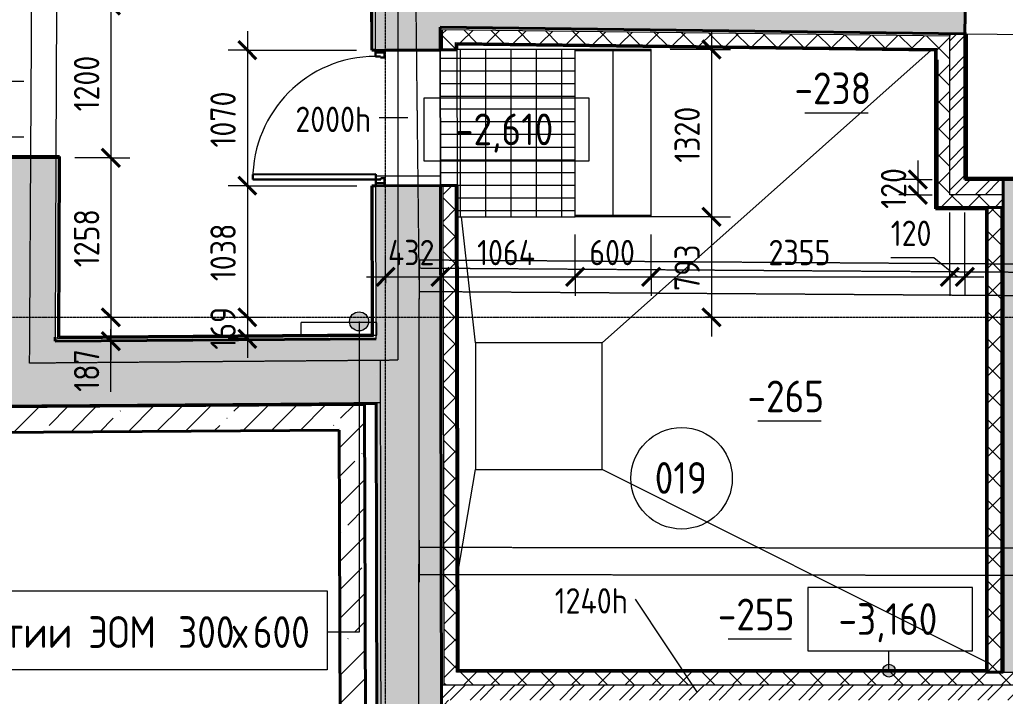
# Model space of a CAD drawing. Header units: millimetres. Extents: x -11886 to 147109, y 276 to 46084.
# Drawn here: x 46522 to 54300, y 10268 to 15604 of the extents above; entities that cross this region are included whole.
import ezdxf

# ---------------------------------------------------------------- set-up
doc = ezdxf.new("R2010")
doc.units = ezdxf.units.MM
doc.linetypes.add('ADSK_Линия сетки', pattern=[25, 20, -2.5, 0, -2.5])
doc.linetypes.add('ADSK_Сверху', pattern=[4.5, 3, -1.5])
for name, color, linetype, lineweight in [('Аннотация', 7, 'Continuous', 20), ('Двери', 7, 'Continuous', 18), ('Каркас', 7, 'Continuous', 18), ('Лестницы', 7, 'Continuous', 18), ('Марки', 7, 'Continuous', 20), ('Марки дверей', 7, 'Continuous', 20), ('Марки помещений', 7, 'Continuous', 20), ('Оси', 7, 'Continuous', 9), ('Отметки', 7, 'Continuous', 9), ('Перекрытие', 7, 'Continuous', 18), ('Перекрытие штриховка', 7, 'Continuous', 18), ('Размеры', 7, 'Continuous', 9), ('Размеры-100', 7, 'Continuous', 9), ('Стены внутренние', 7, 'Continuous', 18), ('Стены наружные', 7, 'Continuous', 18), ('Стены штриховка', 7, 'Continuous', 18)]:
    doc.layers.add(name, color=color, linetype=linetype, lineweight=lineweight)
doc.styles.add('GOST Common_1', font='GOST_Common.ttf', dxfattribs={"width": 0.9, "height": 250})
doc.styles.add('GOST Common_2', font='GOST_Common.ttf', dxfattribs={"width": 0.9, "height": 200})
doc.styles.add('GOST Common_B', font='', dxfattribs={"width": 0.9, "height": 250})
doc.styles.get('GOST Common_B').set_extended_font_data('GOST Common', bold=True)
doc.dimstyles.new('ADSK_Основной_2_мм_Округление_до_1_мм', dxfattribs={"dimscale": 304.8, "dimtxt": 201.142999, "dimasz": 0.463911, "dimexe": 0.492126, "dimexo": 0.492126, "dimgap": 0.098425, "dimtad": 1, "dimdec": 0, "dimdsep": 46, "dimtxsty": 'GOST Common_2', "dimblk1": 'OBLIQUE', "dimblk2": 'OBLIQUE', "dimsah": 1, "dimcen": 0.09, "dimdle": 0.492126, "dimazin": 2, "dimtfac": 1, "dimtdec": 4, "dimtix": 1, "dimtmove": 0, "dimatfit": 3, "dimfxl": 1, "dimtvp": 1, "dimtolj": 1, "dimtzin": 0, "dimlwd": 20, "dimlwe": 20, "dimarcsym": 2})
doc.dimstyles.new('ADSK_Основной_2_мм_Округление_до_1_мм_1', dxfattribs={"dimscale": 304.8, "dimtxt": 201.142999, "dimasz": 0.463911, "dimexe": 0.492126, "dimexo": 0.492126, "dimgap": 0.098425, "dimtad": 1, "dimdec": 0, "dimdsep": 46, "dimtxsty": 'GOST Common_2', "dimblk1": 'OBLIQUE', "dimblk2": 'OBLIQUE', "dimsah": 1, "dimcen": 0.09, "dimdle": 0.492126, "dimazin": 2, "dimtfac": 1, "dimtdec": 4, "dimtix": 1, "dimtmove": 1, "dimatfit": 3, "dimfxl": 1, "dimtvp": 1, "dimtolj": 1, "dimtzin": 0, "dimlwd": 20, "dimlwe": 20, "dimarcsym": 2})
pattern_1 = [(45, (0, 0), (-106.066, 106.066), []), (135, (0, 0), (-106.066, -106.066), [])]
pattern_2 = [(45, (0, 0), (-117.8655, 117.8655), []), (45, (78.58, 0), (-117.8655, 117.8655), [])]
pattern_3 = [(45, (0, 0), (-224.5064, 224.5064), []), (45, (224.5, 0), (-224.5064, 224.5064), [396.875, -79.375, 3.353, -76.022])]

# ---------------------------------------------------------------- blocks, each defined once
blk = doc.blocks.new('Балки подвала1 - Балки подвала-787333-00 План подвала кладочный')
at = {"layer": 'Каркас', "color": 253, "linetype": 'ADSK_Сверху', "true_color": 0xaaaaaa}
for p, q in [((49676.2, 13707.9), (49675.7, 13643.3)), ((55703.9, 13666.8), (49676.2, 13707.9)), ((49675.7, 13643.3), (49674.5, 13461.5)), ((55831.2, 13601.4), (49675.7, 13643.3)), ((49674.5, 13461.5), (49674.1, 13397)), ((49674.5, 13461.5), (55830, 13419.6)), ((49673.8, 11441.2), (49673.5, 11229.3)), ((49673.9, 11498.5), (49673.8, 11441.2)), ((55829.4, 11433.1), (49673.8, 11441.2)), ((49673.5, 11229.3), (49673.4, 11169.3)), ((49673.5, 11229.3), (55829.1, 11221.2))]:
    blk.add_line(p, q, dxfattribs=at)
blk = doc.blocks.new('AC_Дверь_Однопольная - Д-10п 1070х2000h-2369777-00 План подвала кладочный')
at = {"layer": 'Двери', "lineweight": 30}
for p, q in [((-485, 1225), (-445, 1225)), ((-485, 255), (-485, 1225)), ((-445, 1225), (-445, 255)), ((-535, 255), (-515, 255)), ((-535, 185), (-535, 255)), ((-515, 255), (-485, 255)), ((-515, 185), (-515, 255)), ((-515, 255), (-515, 185)), ((-445, 255), (-485, 255)), ((-485, 255), (-485, 215)), ((485, 255), (515, 255)), ((485, 215), (485, 255)), ((515, 255), (515, 185)), ((515, 255), (535, 255)), ((515, 185), (515, 255)), ((535, 255), (535, 185)), ((-515, 185), (-535, 185)), ((-475, 185), (-515, 185)), ((-485, 215), (-475, 215)), ((-475, 215), (-475, 185)), ((475, 215), (485, 215)), ((475, 185), (475, 215)), ((515, 185), (475, 185)), ((535, 185), (515, 185))]:
    blk.add_line(p, q, dxfattribs=at)
at = {"layer": 'Двери'}
blk.add_arc((-485, 255), 970, 0, 90, dxfattribs=at)
blk = doc.blocks.new('ADSK_Марка_Помещение_ОдноЗначение - Номер-247393-00 План подвала кладочный')
at = {"layer": 'Марки помещений'}
blk.add_circle((0, 0), 4, dxfattribs=at)
blk = doc.blocks.new('ADSK_Марка_Перекрытие - Отметка низа-2041711-00 План подвала кладочный')
at = {"layer": 'Марки'}
blk.add_line((-2.5, 0), (2.5, 0), dxfattribs=at)
blk = doc.blocks.new('Высотные отметки - Рамка-5093-00 План подвала кладочный')
at = {"layer": 'Аннотация'}
for p, q in [((-6.5, 0), (-6.5, 5)), ((-6.5, 5), (6.5, 5)), ((6.5, 5), (6.5, 0)), ((6.5, 0), (-6.5, 0))]:
    blk.add_line(p, q, dxfattribs=at)
blk = doc.blocks.new('DIMBLOCK105-00 План подвала кладочный')
at = {"layer": 'Размеры-100', "lineweight": 20}
for p, q in [((47241.5, 15864.7), (47241.5, 14514.7)), ((47241.5, 15714.7), (46961.4, 15714.7)), ((47241.5, 15714.7), (47391.5, 15714.7)), ((47241.5, 14514.7), (46956.9, 14514.7)), ((47241.5, 14514.7), (47391.5, 14514.7))]:
    blk.add_line(p, q, dxfattribs=at)
at = {"layer": 'Размеры-100', "lineweight": 40}
for p, q in [((47241.5, 15714.7), (47170.8, 15785.4)), ((47241.5, 15714.7), (47312.2, 15644)), ((47241.5, 14514.7), (47170.8, 14585.4)), ((47241.5, 14514.7), (47312.2, 14444))]:
    blk.add_line(p, q, dxfattribs=at)
at = {"layer": 'Размеры-100', "color": 0, "lineweight": 20, "insert": (46950.1, 14881.1), "char_height": 200, "width": 560.473, "attachment_point": 1, "rotation": 90, "line_spacing_factor": 1.022761, "style": 'GOST Common_2'}
blk.add_mtext('1200', dxfattribs=at)
blk = doc.blocks.new('_Oblique')
at = {"color": 0, "linetype": 'ByBlock', "lineweight": -2}
blk.add_line((-0.5, -0.5), (0.5, 0.5), dxfattribs=at)
blk = doc.blocks.new('DIMBLOCK106-00 План подвала кладочный')
at = {"layer": 'Размеры-100', "lineweight": 40}
for p, q in [((47241.5, 14514.7), (47170.8, 14585.4)), ((47241.5, 14514.7), (47312.2, 14444)), ((47241.5, 13256.8), (47170.8, 13327.5)), ((47241.5, 13256.8), (47312.2, 13186.1))]:
    blk.add_line(p, q, dxfattribs=at)
at = {"layer": 'Размеры-100', "lineweight": 20}
for p, q in [((47241.5, 14514.7), (46956.9, 14514.7)), ((47241.5, 14514.7), (47241.5, 13256.8)), ((47241.5, 14514.7), (47391.5, 14514.7)), ((47241.5, 13256.8), (47191.5, 13256.8)), ((47241.5, 13256.8), (47391.5, 13256.8))]:
    blk.add_line(p, q, dxfattribs=at)
at = {"layer": 'Размеры-100', "color": 0, "lineweight": 20, "insert": (46950.1, 13652.2), "char_height": 200, "width": 560.473, "attachment_point": 1, "rotation": 90, "line_spacing_factor": 1.022761, "style": 'GOST Common_2'}
blk.add_mtext('1258', dxfattribs=at)
blk = doc.blocks.new('DIMBLOCK107-00 План подвала кладочный')
at = {"layer": 'Размеры-100', "lineweight": 40}
for p, q in [((47241.5, 13256.8), (47170.8, 13327.5)), ((47241.5, 13256.8), (47312.2, 13186.1)), ((47241.5, 13069.4), (47170.8, 13140.1)), ((47241.5, 13069.4), (47312.2, 12998.7))]:
    blk.add_line(p, q, dxfattribs=at)
at = {"layer": 'Размеры-100', "lineweight": 20}
for p, q in [((47241.5, 13256.8), (47191.5, 13256.8)), ((47241.5, 13256.8), (47241.5, 12919.4)), ((47241.5, 13256.8), (47391.5, 13256.8)), ((47241.5, 13011), (47241.5, 13163.1)), ((47241.5, 13069.4), (46951.4, 13069.4)), ((47241.5, 13069.4), (47391.5, 13069.4)), ((47241.5, 12670.1), (47241.5, 13011))]:
    blk.add_line(p, q, dxfattribs=at)
at = {"layer": 'Размеры-100', "color": 0, "lineweight": 20, "insert": (46950.1, 12670.1), "char_height": 200, "width": 409.104, "attachment_point": 1, "rotation": 90, "line_spacing_factor": 1.022761, "style": 'GOST Common_2'}
blk.add_mtext('187', dxfattribs=at)
blk = doc.blocks.new('DIMBLOCK108-00 План подвала кладочный')
at = {"layer": 'Размеры-100', "lineweight": 20}
for p, q in [((48318.5, 15514.5), (48318.5, 14294.9)), ((48318.5, 15364.5), (48168.5, 15364.5)), ((48318.5, 15364.5), (49180.1, 15364.5)), ((48318.5, 14294.9), (48168.5, 14294.9)), ((48318.5, 14294.9), (49182, 14294.9))]:
    blk.add_line(p, q, dxfattribs=at)
at = {"layer": 'Размеры-100', "lineweight": 40}
for p, q in [((48318.5, 15364.5), (48247.8, 15435.2)), ((48318.5, 15364.5), (48389.2, 15293.8)), ((48318.5, 14294.9), (48247.8, 14365.6)), ((48318.5, 14294.9), (48389.2, 14224.2))]:
    blk.add_line(p, q, dxfattribs=at)
at = {"layer": 'Размеры-100', "color": 0, "lineweight": 20, "insert": (48027.1, 14596.2), "char_height": 200, "width": 560.473, "attachment_point": 1, "rotation": 90, "line_spacing_factor": 1.022761, "style": 'GOST Common_2'}
blk.add_mtext('1070', dxfattribs=at)
blk = doc.blocks.new('DIMBLOCK109-00 План подвала кладочный')
at = {"layer": 'Размеры-100', "lineweight": 40}
for p, q in [((48318.5, 14294.9), (48247.8, 14365.6)), ((48318.5, 14294.9), (48389.2, 14224.2)), ((48318.5, 13256.8), (48247.8, 13327.5)), ((48318.5, 13256.8), (48389.2, 13186.1))]:
    blk.add_line(p, q, dxfattribs=at)
at = {"layer": 'Размеры-100', "lineweight": 20}
for p, q in [((48318.5, 14294.9), (48168.5, 14294.9)), ((48318.5, 14294.9), (48318.5, 13256.8)), ((48318.5, 14294.9), (49182, 14294.9)), ((48318.5, 13256.8), (48268.5, 13256.8)), ((48318.5, 13256.8), (48468.5, 13256.8))]:
    blk.add_line(p, q, dxfattribs=at)
at = {"layer": 'Размеры-100', "color": 0, "lineweight": 20, "insert": (48027.1, 13542.3), "char_height": 200, "width": 560.473, "attachment_point": 1, "rotation": 90, "line_spacing_factor": 1.022761, "style": 'GOST Common_2'}
blk.add_mtext('1038', dxfattribs=at)
blk = doc.blocks.new('DIMBLOCK110-00 План подвала кладочный')
at = {"layer": 'Размеры-100', "lineweight": 40}
for p, q in [((48318.5, 13256.8), (48247.8, 13327.5)), ((48318.5, 13256.8), (48389.2, 13186.1)), ((48318.5, 13087.7), (48247.8, 13158.4)), ((48318.5, 13087.7), (48389.2, 13017))]:
    blk.add_line(p, q, dxfattribs=at)
at = {"layer": 'Размеры-100', "lineweight": 20}
for p, q in [((48318.5, 13256.8), (48268.5, 13256.8)), ((48318.5, 13256.8), (48318.5, 12937.7)), ((48318.5, 13256.8), (48468.5, 13256.8)), ((48318.5, 13087.7), (48168.5, 13087.7)), ((48318.5, 13087.7), (49184.5, 13087.7))]:
    blk.add_line(p, q, dxfattribs=at)
at = {"layer": 'Размеры-100', "color": 0, "lineweight": 20, "insert": (48027.1, 13001.8), "char_height": 200, "width": 409.104, "attachment_point": 1, "rotation": 90, "line_spacing_factor": 1.022761, "style": 'GOST Common_2'}
blk.add_mtext('169', dxfattribs=at)
blk = doc.blocks.new('DIMBLOCK111-00 План подвала кладочный')
at = {"layer": 'Размеры-100', "lineweight": 20}
for p, q in [((49842, 13576.4), (49842, 14146)), ((49409.9, 13576.4), (49409.9, 13726.4)), ((49259.9, 13576.4), (49842, 13576.4)), ((49409.9, 13576.4), (49409.9, 13526.3)), ((49842, 13576.4), (49842, 13426.4))]:
    blk.add_line(p, q, dxfattribs=at)
at = {"layer": 'Размеры-100', "lineweight": 40}
for p, q in [((49409.9, 13576.4), (49480.6, 13647.1)), ((49842, 13576.4), (49912.7, 13647.1)), ((49409.9, 13576.4), (49339.2, 13505.7)), ((49842, 13576.4), (49771.3, 13505.7))]:
    blk.add_line(p, q, dxfattribs=at)
at = {"layer": 'Размеры-100', "color": 0, "lineweight": 20, "insert": (49428.2, 13867.7), "char_height": 200, "width": 474.561, "attachment_point": 1, "line_spacing_factor": 1.022761, "style": 'GOST Common_2'}
blk.add_mtext('432', dxfattribs=at)
blk = doc.blocks.new('DIMBLOCK112-00 План подвала кладочный')
at = {"layer": 'Размеры-100', "lineweight": 20}
for p, q in [((49842, 13576.4), (49842, 14146)), ((50906.1, 13576.4), (50906.1, 13909.5)), ((49842, 13576.4), (50906.1, 13576.4)), ((49842, 13576.4), (49842, 13426.4)), ((50906.1, 13576.4), (50906.1, 13426.4))]:
    blk.add_line(p, q, dxfattribs=at)
at = {"layer": 'Размеры-100', "lineweight": 40}
for p, q in [((49842, 13576.4), (49912.7, 13647.1)), ((50906.1, 13576.4), (50976.8, 13647.1)), ((49842, 13576.4), (49771.3, 13505.7)), ((50906.1, 13576.4), (50835.4, 13505.7))]:
    blk.add_line(p, q, dxfattribs=at)
at = {"layer": 'Размеры-100', "color": 0, "lineweight": 20, "insert": (50132, 13867.7), "char_height": 200, "width": 580.928, "attachment_point": 1, "line_spacing_factor": 1.022761, "style": 'GOST Common_2'}
blk.add_mtext('1064', dxfattribs=at)
blk = doc.blocks.new('DIMBLOCK113-00 План подвала кладочный')
at = {"layer": 'Размеры-100', "lineweight": 20}
for p, q in [((50906.1, 13576.4), (50906.1, 13909.5)), ((51506.1, 13576.4), (51506.1, 13909.5)), ((50906.1, 13576.4), (51506.1, 13576.4)), ((50906.1, 13576.4), (50906.1, 13426.4)), ((51506.1, 13576.4), (51506.1, 13426.4))]:
    blk.add_line(p, q, dxfattribs=at)
at = {"layer": 'Размеры-100', "lineweight": 40}
for p, q in [((50906.1, 13576.4), (50976.8, 13647.1)), ((51506.1, 13576.4), (51576.8, 13647.1)), ((50906.1, 13576.4), (50835.4, 13505.7)), ((51506.1, 13576.4), (51435.4, 13505.7))]:
    blk.add_line(p, q, dxfattribs=at)
at = {"layer": 'Размеры-100', "color": 0, "lineweight": 20, "insert": (51016.9, 13867.7), "char_height": 200, "width": 454.106, "attachment_point": 1, "line_spacing_factor": 1.022761, "style": 'GOST Common_2'}
blk.add_mtext('600', dxfattribs=at)
blk = doc.blocks.new('DIMBLOCK114-00 План подвала кладочный')
at = {"layer": 'Размеры-100', "lineweight": 20}
for p, q in [((53861.4, 13576.4), (53861.4, 14083.3)), ((51506.1, 13576.4), (51506.1, 13909.5)), ((51506.1, 13576.4), (53861.4, 13576.4)), ((51506.1, 13576.4), (51506.1, 13426.4)), ((53861.4, 13576.4), (53861.4, 13426.4))]:
    blk.add_line(p, q, dxfattribs=at)
at = {"layer": 'Размеры-100', "lineweight": 40}
for p, q in [((51506.1, 13576.4), (51576.8, 13647.1)), ((53861.4, 13576.4), (53932.1, 13647.1)), ((51506.1, 13576.4), (51435.4, 13505.7)), ((53861.4, 13576.4), (53790.7, 13505.7))]:
    blk.add_line(p, q, dxfattribs=at)
at = {"layer": 'Размеры-100', "color": 0, "lineweight": 20, "insert": (52431.5, 13867.7), "char_height": 200, "width": 605.475, "attachment_point": 1, "line_spacing_factor": 1.022761, "style": 'GOST Common_2'}
blk.add_mtext('2355', dxfattribs=at)
blk = doc.blocks.new('DIMBLOCK115-00 План подвала кладочный')
at = {"layer": 'Размеры-100', "lineweight": 20}
for p, q in [((53861.4, 13576.4), (53861.4, 14083.3)), ((53981.4, 13576.4), (53981.4, 14083.3)), ((53396.2, 13728.1), (53737.1, 13728.1)), ((53737.1, 13728.1), (53921.4, 13576.4)), ((53861.4, 13576.4), (54131.4, 13576.4)), ((53861.4, 13576.4), (53861.4, 13426.4)), ((53981.4, 13576.4), (53981.4, 13426.4))]:
    blk.add_line(p, q, dxfattribs=at)
at = {"layer": 'Размеры-100', "lineweight": 40}
for p, q in [((53861.4, 13576.4), (53932.1, 13647.1)), ((53981.4, 13576.4), (54052.1, 13647.1)), ((53861.4, 13576.4), (53790.7, 13505.7)), ((53981.4, 13576.4), (53910.7, 13505.7))]:
    blk.add_line(p, q, dxfattribs=at)
at = {"layer": 'Размеры-100', "color": 0, "lineweight": 20, "insert": (53396.2, 14019.5), "char_height": 200, "width": 409.104, "attachment_point": 1, "line_spacing_factor": 1.022761, "style": 'GOST Common_2'}
blk.add_mtext('120', dxfattribs=at)
blk = doc.blocks.new('DIMBLOCK116-00 План подвала кладочный')
at = {"layer": 'Размеры-100', "lineweight": 20}
for p, q in [((51980.6, 15519.5), (51980.6, 14049.5)), ((51980.6, 15369.5), (51656.1, 15369.5)), ((51980.6, 15369.5), (52130.6, 15369.5)), ((51980.6, 14049.5), (51056.1, 14049.5)), ((51980.6, 14049.5), (52130.6, 14049.5))]:
    blk.add_line(p, q, dxfattribs=at)
at = {"layer": 'Размеры-100', "lineweight": 40}
for p, q in [((51980.6, 15369.5), (51909.9, 15440.2)), ((51980.6, 15369.5), (52051.3, 15298.8)), ((51980.6, 14049.5), (51909.9, 14120.2)), ((51980.6, 14049.5), (52051.3, 13978.8))]:
    blk.add_line(p, q, dxfattribs=at)
at = {"layer": 'Размеры-100', "color": 0, "lineweight": 20, "insert": (51689.2, 14476), "char_height": 200, "width": 560.473, "attachment_point": 1, "rotation": 90, "line_spacing_factor": 1.022761, "style": 'GOST Common_2'}
blk.add_mtext('1320', dxfattribs=at)
blk = doc.blocks.new('DIMBLOCK117-00 План подвала кладочный')
at = {"layer": 'Размеры-100', "lineweight": 40}
for p, q in [((51980.6, 14049.5), (51909.9, 14120.2)), ((51980.6, 14049.5), (52051.3, 13978.8)), ((51980.6, 13256.8), (51909.9, 13327.5)), ((51980.6, 13256.8), (52051.3, 13186.1))]:
    blk.add_line(p, q, dxfattribs=at)
at = {"layer": 'Размеры-100', "lineweight": 20}
for p, q in [((51980.6, 14049.5), (51056.1, 14049.5)), ((51980.6, 14049.5), (51980.6, 13106.8)), ((51980.6, 14049.5), (52130.6, 14049.5)), ((51980.6, 13256.8), (51930.6, 13256.8)), ((51980.6, 13256.8), (52130.6, 13256.8))]:
    blk.add_line(p, q, dxfattribs=at)
at = {"layer": 'Размеры-100', "color": 0, "lineweight": 20, "insert": (51689.2, 13464), "char_height": 200, "width": 454.106, "attachment_point": 1, "rotation": 90, "line_spacing_factor": 1.022761, "style": 'GOST Common_2'}
blk.add_mtext('793', dxfattribs=at)
blk = doc.blocks.new('DIMBLOCK121-00 План подвала кладочный')
at = {"layer": 'Размеры-100', "lineweight": 20}
for p, q in [((53609.6, 14493.3), (53609.6, 14223.3)), ((53609.6, 14343.3), (53459.6, 14343.3)), ((53609.6, 14343.3), (53721.4, 14343.3)), ((53609.6, 14223.3), (53459.6, 14223.3)), ((53609.6, 14223.3), (53721.4, 14223.3))]:
    blk.add_line(p, q, dxfattribs=at)
at = {"layer": 'Размеры-100', "lineweight": 40}
for p, q in [((53609.6, 14343.3), (53538.9, 14414)), ((53609.6, 14343.3), (53680.3, 14272.6)), ((53609.6, 14223.3), (53538.9, 14294)), ((53609.6, 14223.3), (53680.3, 14152.6))]:
    blk.add_line(p, q, dxfattribs=at)
at = {"layer": 'Размеры-100', "color": 0, "lineweight": 20, "insert": (53318.2, 14112.8), "char_height": 200, "width": 409.104, "attachment_point": 1, "rotation": 90, "line_spacing_factor": 1.022761, "style": 'GOST Common_2'}
blk.add_mtext('120', dxfattribs=at)

msp = doc.modelspace()

# ---------------------------------------------------------------- hatches: boundary and pattern name
at = {"layer": 'Аннотация', "lineweight": 9}
h = msp.add_hatch(color=256, dxfattribs=at)
edge = h.paths.add_edge_path()
edge.add_arc((49199.98, 13225.07), 75, 0, 360)
at = {"layer": 'Отметки'}
h = msp.add_hatch(color=256, dxfattribs=at)
edge = h.paths.add_edge_path()
edge.add_arc((53381, 10470.22), 50, 0, 360)
at = {"layer": 'Перекрытие штриховка', "lineweight": 9}
h = msp.add_hatch(dxfattribs=at)
h.set_pattern_fill('FP_5', color=256, style=0, pattern_type=2)
h.set_pattern_definition([(0, (0, 0), (0, 100), []), (90, (0, 0), (-200, 1e-14), [])])
h.paths.add_polyline_path([(50906.12, 14049.54), (50906.12, 15369.61), (49971.74, 15369.61), (49971.65, 15366.28), (49839.75, 15366), (49842, 14296), (49974, 14296.28), (49974.52, 14049.54), (49982.05, 14049.54)])
at = {"layer": 'Стены внутренние', "true_color": 0xc0c0c0}
h = msp.add_hatch(color=9, dxfattribs=at)
h.paths.add_polyline_path([(46291.41, 13065.71), (46801.42, 13069.4), (46806.88, 14514.68), (46296.89, 14516.6), (46295.97, 14274.62)])
h.paths.add_polyline_path([(46811.41, 15714.67), (46828.6, 20264.72), (46318.61, 20267.93), (46301.42, 15716.59), (46671.57, 15715.2)])
h = msp.add_hatch(color=9, dxfattribs=at)
h.paths.add_polyline_path([(49852.95, 9094.22), (49842, 14296), (49332, 14294.93), (49342.95, 9094.22)])
h.paths.add_polyline_path([(49329.75, 15364.93), (49839.75, 15366), (49829.48, 20245.85), (49319.47, 20249.06), (49329.24, 15604.62)])
h = msp.add_hatch(color=9, dxfattribs=at)
h.paths.add_polyline_path([(55668.73, 15472.71), (55668.73, 15852.74), (55119.48, 15859.6), (55114.74, 15479.63), (55665.45, 15472.75)])
h.paths.add_polyline_path([(53981.57, 15493.77), (53986.31, 15873.74), (49838.57, 15925.49), (49839.37, 15545.45), (53955.15, 15494.1)])
at = {"layer": 'Стены внутренние', "lineweight": 9}
h = msp.add_hatch(dxfattribs=at)
h.set_pattern_fill('FP_1', color=256, style=0, pattern_type=2)
h.set_pattern_definition(pattern_1)
h.paths.add_polyline_path([(53761.39, 15376.5), (53761.39, 15476.51), (49859.41, 15525.2), (49859.62, 15425.19), (53751.39, 15376.63)])
h = msp.add_hatch(dxfattribs=at)
h.set_pattern_fill('FP_3', color=256, style=0, pattern_type=2)
h.set_pattern_definition(pattern_2)
h.paths.add_polyline_path([(53861.39, 14343.28), (53981.39, 14343.28), (53981.39, 15493.77), (53861.39, 15495.27), (53861.39, 14939.62)])
h = msp.add_hatch(dxfattribs=at)
h.set_pattern_fill('FP_1', color=256, style=0, pattern_type=2)
h.set_pattern_definition(pattern_1)
h.paths.add_polyline_path([(49872.91, 9114.22), (49972.91, 9114.22), (49970.54, 10238.22), (49870.54, 10238.22), (49872.88, 9126.22)])
h.paths.add_polyline_path([(49870.29, 10358.22), (49970.29, 10358.22), (49962, 14296.26), (49862, 14296.05), (49867.64, 11614.63)])
h.paths.add_polyline_path([(49859.75, 15366.04), (49959.75, 15366.25), (49959.62, 15423.94), (49859.62, 15425.19), (49859.65, 15413.19)])
h = msp.add_hatch(dxfattribs=at)
h.set_pattern_fill('FP_1', color=256, style=0, pattern_type=2)
h.set_pattern_definition(pattern_1)
h.paths.add_polyline_path([(53861.39, 14223.28), (53861.39, 15475.26), (53761.39, 15476.51), (53761.39, 14223.28)])
h = msp.add_hatch(dxfattribs=at)
h.set_pattern_fill('FP_3', color=256, style=0, pattern_type=2)
h.set_pattern_definition(pattern_2)
h.paths.add_polyline_path([(53861.39, 14223.28), (54284.14, 14223.28), (54284.14, 14343.28), (53861.39, 14343.28), (53861.39, 14274.62)])
at = {"layer": 'Стены внутренние', "true_color": 0xc0c0c0}
msp.add_hatch(color=9, dxfattribs=at).paths.add_polyline_path([(54404.14, 10458.22), (54404.14, 14343.27), (54284.14, 14343.27), (54284.14, 10458.22)])
at = {"layer": 'Стены внутренние', "lineweight": 9}
h = msp.add_hatch(dxfattribs=at)
h.set_pattern_fill('FP_1', color=256, style=0, pattern_type=2)
h.set_pattern_definition(pattern_1)
h.paths.add_polyline_path([(53955.15, 14123.28), (54284.14, 14123.28), (54284.14, 14223.28), (53761.39, 14223.28), (53761.39, 14123.28)])
h = msp.add_hatch(dxfattribs=at)
h.set_pattern_fill('FP_1', color=256, style=0, pattern_type=2)
h.set_pattern_definition(pattern_1)
h.paths.add_polyline_path([(54264.14, 10458.22), (54264.14, 14123.28), (54164.14, 14123.28), (54164.14, 10458.22), (54240.2, 10458.22)])
at = {"layer": 'Стены внутренние', "true_color": 0xc0c0c0}
h = msp.add_hatch(color=9, dxfattribs=at)
h.paths.add_polyline_path([(39405.9, 12505.95), (39406.09, 12505.96), (39402.35, 12944.63)])
h.paths.add_polyline_path([(40606.06, 12514.62), (49335.61, 12577.69), (49334.54, 13087.7), (42208.77, 13036.22), (42209.32, 12893.97), (40707.42, 12828.86), (40704.42, 13025.35), (40602.38, 13024.61), (40602.96, 12944.63)])
at = {"layer": 'Стены внутренние', "lineweight": 9}
h = msp.add_hatch(dxfattribs=at)
h.set_pattern_fill('FP_1', color=256, style=0, pattern_type=2)
h.set_pattern_definition(pattern_1)
h.paths.add_polyline_path([(54240.2, 10358.22), (55648.73, 10358.22), (55648.73, 10458.22), (49970.08, 10458.22), (49970.29, 10358.22), (53955.15, 10358.22)])
h = msp.add_hatch(dxfattribs=at)
h.set_pattern_fill('FP_3', color=256, style=0, pattern_type=2)
h.set_pattern_definition(pattern_2)
h.paths.add_polyline_path([(55668.73, 10238.22), (55668.73, 10358.22), (49850.29, 10358.22), (49850.54, 10238.22), (55665.45, 10238.22)])
at = {"layer": 'Стены наружные', "lineweight": 9}
h = msp.add_hatch(dxfattribs=at)
h.set_pattern_fill('FP_2', color=256, style=0, pattern_type=2)
h.set_pattern_definition(pattern_3)
h.paths.add_polyline_path([(42576.14, 12326.23), (49043.39, 12366.97), (49042.66, 12566.97), (42574.88, 12526.22)])
h = msp.add_hatch(dxfattribs=at)
h.set_pattern_fill('FP_2', color=256, style=0, pattern_type=2)
h.set_pattern_definition(pattern_3)
h.paths.add_polyline_path([(49054.49, 9319.96), (49254.49, 9320.68), (49242.66, 12568.23), (49042.66, 12566.97), (49053.4, 9619.63)])

# ---------------------------------------------------------------- linework, layer by layer
at = {"layer": 'Аннотация', "lineweight": 9}
for p, q in [((49199.98, 13225.07), (49199.98, 10774.62)), ((49199.98, 10774.62), (48949.77, 10774.62))]:
    msp.add_line(p, q, dxfattribs=at)
at = {"layer": 'Аннотация', "lineweight": 9, "flags": 128}
msp.add_lwpolyline([(43332.67, 11100.19), (48949.77, 11100.19), (48949.77, 10477.19), (43332.67, 10477.19)], close=True, dxfattribs=at)
at = {"layer": 'Аннотация', "lineweight": 9}
msp.add_circle((49199.98, 13225.07), 75, dxfattribs=at)
at = {"layer": 'Лестницы'}
for p, q in [((51506.12, 15369.54), (50906.12, 15369.54)), ((51206.12, 15359.54), (50906.12, 15359.54)), ((51506.12, 15359.54), (51206.12, 15359.54)), ((51206.12, 14059.54), (51206.12, 15359.54)), ((51206.12, 14059.54), (51206.12, 15359.54)), ((51506.12, 15359.54), (51506.12, 15369.54)), ((51506.12, 14059.54), (51506.12, 15359.54)), ((51506.12, 14059.54), (51506.12, 15359.54)), ((51206.12, 14059.54), (50906.12, 14059.54)), ((51506.12, 14049.54), (50906.12, 14049.54)), ((51506.12, 14059.54), (51206.12, 14059.54)), ((51506.12, 14049.54), (51506.12, 14059.54))]:
    msp.add_line(p, q, dxfattribs=at)
at = {"layer": 'Марки дверей'}
for p, q in [((46554.15, 15115.64), (46284.57, 15115.64)), ((49585.87, 14830.47), (49358.23, 14830.47)), ((51871.64, 10298.22), (51381.26, 11033.31))]:
    msp.add_line(p, q, dxfattribs=at)
at = {"layer": 'Оси', "linetype": 'ADSK_Линия сетки'}
for p, q in [((49409.91, 1075.56), (49409.91, 44534.79)), ((-11086.22, 13256.79), (57141.72, 13256.79))]:
    msp.add_line(p, q, dxfattribs=at)
at = {"layer": 'Отметки', "lineweight": 20}
for p, q in [((53381, 10625.39), (53390.66, 10625.39)), ((53381, 10470.22), (53381, 10625.39))]:
    msp.add_line(p, q, dxfattribs=at)
at = {"layer": 'Отметки'}
msp.add_circle((53381, 10470.22), 50, dxfattribs=at)
at = {"layer": 'Перекрытие', "color": 9, "linetype": 'ADSK_Сверху', "true_color": 0xc2c2c2}
for p, q in [((46600.41, 12894.99), (46644.37, 20445.55)), ((49510.03, 20420.45), (49505.58, 12918.17)), ((49675.13, 13552.43), (49650.35, 15737.83)), ((49671.13, 9042.3), (49675, 13404.18)), ((48739.69, 13216.86), (48739.69, 13112.05)), ((49339.69, 13216.86), (48739.69, 13216.86)), ((49339.69, 13116.83), (49339.69, 13216.86)), ((48739.69, 13112.05), (49339.69, 13116.83)), ((49505.58, 12918.17), (46600.41, 12894.99))]:
    msp.add_line(p, q, dxfattribs=at)
at = {"layer": 'Перекрытие', "color": 136, "true_color": 0x008080}
for p, q in [((53987.39, 15493.69), (53981.57, 15493.77)), ((53993.39, 15493.62), (55114.68, 15479.63)), ((49577.02, 15365.45), (49399.75, 15364.76)), ((49839.75, 15366), (49842, 14296)), ((49842, 14296), (49839.75, 15366)), ((50906.12, 15369.61), (49971.74, 15369.61)), ((50906.12, 14049.54), (50906.12, 15369.61)), ((51118.9, 13056.79), (53714.98, 15365.08)), ((49974.39, 14049.54), (50906.12, 14049.54)), ((50118.9, 13056.79), (50007.39, 14049.54)), ((50118.9, 13056.79), (50118.9, 12056.79)), ((51118.9, 13056.79), (50118.9, 13056.79)), ((51118.9, 12056.79), (51118.9, 13056.79)), ((49980.43, 11239.64), (50118.9, 12056.79)), ((50118.9, 12056.79), (51118.9, 12056.79)), ((54152.14, 10536.38), (51118.9, 12056.79))]:
    msp.add_line(p, q, dxfattribs=at)
at = {"layer": 'Стены внутренние'}
for p, q in [((49329.75, 15364.93), (49319.47, 20249.06)), ((46811.38, 15704.67), (46806.92, 14524.68)), ((49399.76, 15357.02), (49839.76, 15357.94)), ((49839.75, 15366), (49839.76, 15357.94)), ((49971.75, 15366.28), (49974, 14296.28)), ((46297.5, 14680.6), (46554.46, 14679.63)), ((46806.88, 14514.68), (46801.54, 13099.4)), ((49841.84, 14371.39), (49331.84, 14370.32)), ((49841.84, 14371.39), (49842, 14296)), ((49334.54, 13087.7), (49332, 14294.93)), ((54284.14, 10458.22), (54404.14, 10458.22))]:
    msp.add_line(p, q, dxfattribs=at)
at = {"layer": 'Стены внутренние', "lineweight": 40}
for p, q in [((49289.53, 20219.24), (49299.75, 15364.86)), ((53981.57, 15493.77), (53986.31, 15873.74)), ((49839.37, 15545.45), (49839.75, 15366)), ((49839.75, 15366), (49839.37, 15545.45)), ((49839.37, 15545.45), (53981.57, 15493.77)), ((53981.39, 14343.28), (53981.39, 15493.77)), ((53993.39, 15493.69), (53981.39, 15493.69)), ((53993.39, 14355.36), (53993.39, 15493.69)), ((49971.65, 15411.79), (53749.39, 15364.65)), ((49971.75, 15366.28), (49971.65, 15411.79)), ((49299.75, 15364.86), (49329.75, 15364.93)), ((49399.75, 15365.08), (49839.75, 15366)), ((49839.75, 15366), (49971.75, 15366.28)), ((53749.39, 15364.65), (53749.39, 14111.28)), ((53761.39, 15286.87), (53761.39, 14123.28)), ((46266.89, 14516.72), (46836.88, 14514.56)), ((46836.9, 14524.56), (46266.92, 14526.72)), ((46831.54, 13099.61), (46836.88, 14514.56)), ((46836.86, 14514.56), (46836.9, 14524.56)), ((53981.39, 14343.36), (54404.14, 14343.24)), ((54284.14, 14343.28), (53981.39, 14343.28)), ((54436.14, 14355.23), (53993.39, 14355.36)), ((54284.14, 14343.28), (54284.14, 10458.22)), ((54404.14, 14343.27), (54284.14, 14343.27)), ((49332, 14294.93), (49302, 14294.87)), ((49302, 14294.87), (49304.48, 13117.48)), ((49842, 14296), (49402, 14295.08)), ((49974, 14296.28), (49842, 14296)), ((49842, 14296), (49852.95, 9094.22)), ((49852.95, 9094.22), (49842, 14296)), ((49982.05, 10470.22), (49974, 14296.28)), ((53749.39, 14111.28), (54152.14, 14111.28)), ((53761.39, 14123.28), (54284.14, 14123.28)), ((54152.14, 14111.28), (54152.14, 10470.22)), ((46801.42, 13069.4), (46801.54, 13099.4)), ((46801.42, 13069.4), (49334.54, 13087.7)), ((49304.48, 13117.48), (46831.54, 13099.61)), ((40606.06, 12514.62), (49335.61, 12577.69)), ((49335.61, 12577.69), (49342.95, 9094.22)), ((54152.14, 10470.22), (49982.05, 10470.22)), ((54152.14, 10458.22), (54284.14, 10458.22))]:
    msp.add_line(p, q, dxfattribs=at)
at = {"layer": 'Стены внутренние', "color": 253, "linetype": 'ADSK_Сверху', "true_color": 0xaaaaaa}
for p, q in [((49367.07, 12917.06), (49372.15, 9320.68)), ((42971.86, 12524.46), (49367.54, 12585.78))]:
    msp.add_line(p, q, dxfattribs=at)
at = {"layer": 'Стены наружные', "lineweight": 40}
for p, q in [((49242.66, 12568.23), (42574.88, 12526.22)), ((49254.49, 9320.68), (49242.66, 12568.23)), ((42576.14, 12326.23), (49043.39, 12366.97)), ((49043.39, 12366.97), (49054.49, 9319.96))]:
    msp.add_line(p, q, dxfattribs=at)
at = {"layer": 'Стены штриховка'}
for p, q in [((49309.75, 15364.89), (49299.51, 20229.18)), ((53861.39, 15475.26), (49859.41, 15525.2)), ((49859.75, 15366.04), (49859.41, 15525.2)), ((53861.39, 14223.28), (53861.39, 15495.27)), ((53861.39, 15495.27), (53861.39, 15475.26)), ((53991.39, 14353.36), (53991.39, 15493.69)), ((49959.62, 15423.94), (49959.75, 15366.25)), ((49959.62, 15423.94), (53761.39, 15376.5)), ((53749.39, 15366.65), (49969.65, 15413.82)), ((49969.65, 15413.82), (49969.75, 15366.27)), ((53749.39, 15376.65), (53749.39, 15364.65)), ((53751.39, 14111.28), (53751.39, 15376.63)), ((53761.39, 15286.87), (53761.39, 15376.5)), ((46826.88, 14514.6), (46821.5, 13089.54)), ((53991.39, 14353.36), (54404.14, 14353.24)), ((49314.5, 13107.55), (49312, 14294.89)), ((49862, 14296.05), (49870.29, 10358.22)), ((49970.08, 10458.22), (49962, 14296.26)), ((49972, 14296.28), (49980.05, 10470.22)), ((54284.14, 14223.28), (53861.39, 14223.28)), ((54164.14, 14113.28), (53749.39, 14113.28)), ((54154.14, 14111.28), (54154.14, 10470.22)), ((54164.14, 10458.22), (54164.14, 14123.28)), ((54264.14, 14123.28), (54264.14, 10458.22)), ((46821.5, 13089.54), (49314.5, 13107.55)), ((49970.05, 10470.22), (49982.05, 10470.22)), ((49970.06, 10468.22), (54164.14, 10468.22)), ((54152.14, 10458.22), (49970.08, 10458.22)), ((54164.14, 10470.22), (54152.14, 10470.22)), ((49850.29, 10358.22), (55668.73, 10358.22))]:
    msp.add_line(p, q, dxfattribs=at)

# ---------------------------------------------------------------- block references
at = {"layer": 'Двери', "rotation": 90.12060025133678}
msp.add_blockref('AC_Дверь_Однопольная - Д-10п 1070х2000h-2369777-00 План подвала кладочный', (49585.87, 14830.47), dxfattribs=at)
at = {"layer": 'Каркас', "color": 253, "linetype": 'ADSK_Сверху', "true_color": 0xaaaaaa}
msp.add_blockref('Балки подвала1 - Балки подвала-787333-00 План подвала кладочный', (0, 0), dxfattribs=at)
at = {"layer": 'Марки', "xscale": 99.99999999999993, "yscale": 99.99999999999993, "zscale": 99.99999999999993}
for p in [(52967.74, 14869.93), (52597.37, 12440.7), (52363.16, 10720.36)]:
    msp.add_blockref('ADSK_Марка_Перекрытие - Отметка низа-2041711-00 План подвала кладочный', p, dxfattribs=at)
at = {"layer": 'Марки помещений', "xscale": 99.99999999999993, "yscale": 99.99999999999993, "zscale": 99.99999999999993}
msp.add_blockref('ADSK_Марка_Помещение_ОдноЗначение - Номер-247393-00 План подвала кладочный', (51745.57, 11987.42), dxfattribs=at)
at = {"layer": 'Отметки', "lineweight": 20, "xscale": 99.99999999999993, "yscale": 99.99999999999993, "zscale": 99.99999999999993}
msp.add_blockref('Высотные отметки - Рамка-5093-00 План подвала кладочный', (50364.44, 14487.5), dxfattribs=at)
at = {"layer": 'Отметки', "lineweight": 20, "extrusion": (0, 0, -1), "xscale": 99.99999999999993, "yscale": 99.99999999999993, "zscale": 99.99999999999993}
msp.add_blockref('Высотные отметки - Рамка-5093-00 План подвала кладочный', (-53390.66, 10625.39), dxfattribs=at)

# ---------------------------------------------------------------- texts
at = {"layer": 'Аннотация', "lineweight": 9, "char_height": 250, "attachment_point": 1, "style": 'GOST Common_B'}
for s, insert, width in [('\\fGOST Common|b1|i0|c204|p34|;\\W.9; ', (46980.74, 10899.62), 101.0126), ('ЭОМ', (47064.08, 10899.62), 692.658), (' 300', (47635.58, 10899.62), 685.4428), ('600', (48361.86, 10899.62), 584.4302), ('перекрытии', (45301.95, 10899.62), 2034.6829), ('\\fGOST Common|b1|i0|c204|p34|;\\W.9;х', (48201.13, 10899.62), 194.8101)]:
    msp.add_mtext(s, dxfattribs=dict(at, insert=insert, width=width))
at = {"layer": 'Марки', "lineweight": 9, "char_height": 250, "width": 779.2402, "attachment_point": 1, "style": 'GOST Common_1'}
for s, insert in [('-238', (52635.81, 15187.77)), ('-265', (52265.44, 12758.54)), ('-255', (52031.23, 11038.2))]:
    msp.add_mtext(s, dxfattribs=dict(at, insert=insert))
at = {"layer": 'Марки дверей', "lineweight": 9, "char_height": 200, "attachment_point": 1, "style": 'GOST Common_2'}
for s, insert, width in [('2000h', (48697.63, 14918.04), 793.6706), ('1240h', (50744.06, 11120.89), 764.8099)]:
    msp.add_mtext(s, dxfattribs=dict(at, insert=insert, width=width))
at = {"layer": 'Марки помещений', "lineweight": 9, "insert": (51533.16, 12115.14), "char_height": 250, "width": 526.7087, "attachment_point": 1, "style": 'GOST Common_1'}
msp.add_mtext('019', dxfattribs=at)
at = {"layer": 'Отметки', "lineweight": 20, "char_height": 250, "width": 977.5323, "attachment_point": 1, "line_spacing_factor": 1.022761, "style": 'GOST Common_1'}
for s, insert in [('-2,610', (49957.13, 14864.21)), ('-3,160', (52983.36, 11002.1))]:
    msp.add_mtext(s, dxfattribs=dict(at, insert=insert))

# ---------------------------------------------------------------- dimensions: what is measured, and where the dimension line sits
at = {"layer": 'Размеры', "lineweight": 20}
for base, p1, p2, override, picture, middle in [((47241.47, 14514.68), (46811.41, 15714.67), (46806.88, 14514.68), {"dimpost": '<>', "dimfxl": 1200}, 'DIMBLOCK105-00 План подвала кладочный', (47111.47, 15114.67)), ((48318.47, 14294.93), (49330.11, 15364.48), (49332, 14294.93), {"dimpost": '<>', "dimfxl": 1069.555674}, 'DIMBLOCK108-00 План подвала кладочный', (48188.47, 14829.71)), ((51980.61, 14049.54), (51506.12, 15369.54), (50906.12, 14049.54), {"dimpost": '<>', "dimfxl": 1449.965517}, 'DIMBLOCK116-00 План подвала кладочный', (51850.61, 14709.54)), ((47241.47, 13256.79), (46806.88, 14514.68), (47341.45, 13256.79), {"dimpost": '<>', "dimfxl": 1366.766828}, 'DIMBLOCK106-00 План подвала кладочный', (47111.47, 13885.73)), ((53609.56, 14223.28), (53871.39, 14343.28), (53871.39, 14223.28), {"dimpost": '<>', "dimfxl": 120}, 'DIMBLOCK121-00 План подвала кладочный', (53479.56, 14283.28)), ((48318.47, 13256.79), (49332, 14294.93), (48418.46, 13256.79), {"dimpost": '<>', "dimfxl": 1382.859841}, 'DIMBLOCK109-00 План подвала кладочный', (48188.47, 13775.86)), ((51980.61, 13256.79), (50906.12, 14049.54), (52080.59, 13256.79), {"dimpost": '<>', "dimfxl": 1416.981497}, 'DIMBLOCK117-00 План подвала кладочный', (51850.61, 13653.16)), ((48318.47, 13087.7), (48418.46, 13256.79), (49334.54, 13087.7), {"dimpost": '<>', "dimfxl": 931.559973}, 'DIMBLOCK110-00 План подвала кладочный', (48188.47, 13172.24))]:
    dim = msp.add_linear_dim(base=base, p1=p1, p2=p2, angle=90, dimstyle='ADSK_Основной_2_мм_Округление_до_1_мм', override=override, dxfattribs=at)
    dim.commit()
    dim.dimension.update_dxf_attribs({"geometry": picture, "text_midpoint": middle})
for base, p1, p2, override, picture, middle in [((49842, 13576.36), (49409.91, 13676.35), (49842, 14296), {"dimpost": '<>', "dimfxl": 755.429689}, 'DIMBLOCK111-00 План подвала кладочный', (49625.95, 13706.36)), ((50906.12, 13576.36), (49842, 14296), (50906.12, 14059.54), {"dimpost": '<>', "dimfxl": 1090.075902}, 'DIMBLOCK112-00 План подвала кладочный', (50374.06, 13706.36)), ((53861.39, 13576.36), (51506.12, 14059.54), (53861.39, 14233.28), {"dimpost": '<>', "dimfxl": 2361.676348}, 'DIMBLOCK114-00 План подвала кладочный', (52683.76, 13706.36)), ((51506.12, 13576.36), (50906.12, 14059.54), (51506.12, 14059.54), {"dimpost": '<>', "dimfxl": 600}, 'DIMBLOCK113-00 План подвала кладочный', (51206.12, 13706.36))]:
    dim = msp.add_linear_dim(base=base, p1=p1, p2=p2, dimstyle='ADSK_Основной_2_мм_Округление_до_1_мм', override=override, dxfattribs=at)
    dim.commit()
    dim.dimension.update_dxf_attribs({"geometry": picture, "text_midpoint": middle})
dim = msp.add_linear_dim(base=(53981.39, 13576.36), p1=(53861.39, 14233.28), p2=(53981.39, 14233.28), dimstyle='ADSK_Основной_2_мм_Округление_до_1_мм_1', override={"dimpost": '<>', "dimfxl": 120}, dxfattribs=at)
dim.commit()
dim.dimension.update_dxf_attribs({"geometry": 'DIMBLOCK115-00 План подвала кладочный', "text_midpoint": (53600.78, 13886.18), "dimtype": 160})
dim = msp.add_linear_dim(base=(47241.47, 13069.4), p1=(47341.45, 13256.79), p2=(46801.42, 13069.4), angle=90, dimstyle='ADSK_Основной_2_мм_Округление_до_1_мм_1', override={"dimpost": '<>', "dimfxl": 571.618963}, dxfattribs=at)
dim.commit()
dim.dimension.update_dxf_attribs({"geometry": 'DIMBLOCK107-00 План подвала кладочный', "text_midpoint": (47083.44, 12874.62), "dimtype": 160, "text_rotation": 90})

doc.saveas('drawing.dxf')
